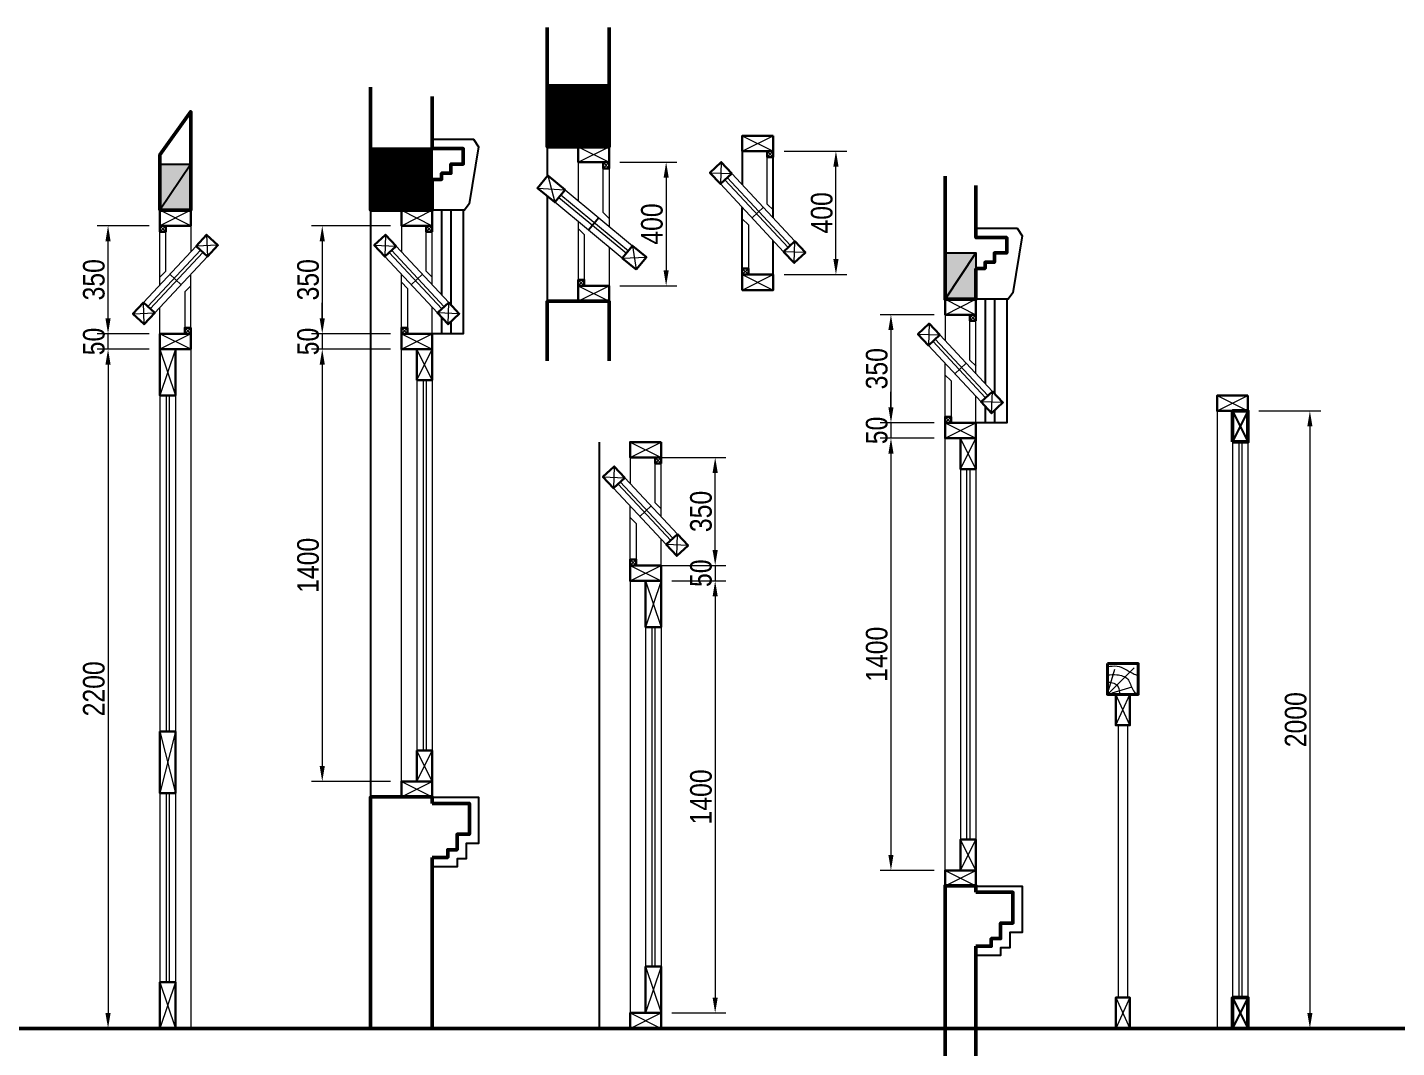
# Model space of a CAD drawing. Header units: millimetres. Extents: x -37049 to 129367, y 25385 to 90033.
# Drawn here: x 52920 to 57353, y 49109 to 52414 of the extents above; entities that cross this region are included whole.
import ezdxf

# ---------------------------------------------------------------- set-up
doc = ezdxf.new("R2010")
doc.units = ezdxf.units.MM
doc.header["$MEASUREMENT"] = 0
for name, color, linetype, lineweight in [('NCUA', 4, 'Continuous', 20), ('NCUAMANH', 32, 'Continuous', 9), ('NKT', 9, 'Continuous', 0), ('NMANH1', 45, 'Continuous', 9), ('NMANH3', 25, 'Continuous', 9), ('NTHAY1', 61, 'Continuous', 25), ('NTHAY2', 51, 'Continuous', 25), ('NTHAY3', 41, 'Continuous', 25), ('NTHAY4', 21, 'Continuous', 25), ('Ntuong1', 140, 'Continuous', 50), ('Ntuong2', 150, 'Continuous', 50)]:
    doc.layers.add(name, color=color, linetype=linetype, lineweight=lineweight)
doc.styles.add('AVO', font='vhelvcn.ttf')
doc.dimstyles.new('100 Snho', dxfattribs={"dimscale": 0, "dimtxt": 70, "dimasz": 50, "dimexe": 35, "dimexo": 35, "dimgap": 10, "dimtad": 1, "dimdec": 0, "dimzin": 0, "dimdsep": 46, "dimtxsty": 'AVO', "dimcen": -2, "dimdle": 50, "dimclrd": 256, "dimclre": 256, "dimclrt": 3, "dimadec": 0, "dimazin": 0, "dimtfac": 1, "dimtdec": 0, "dimtix": 1, "dimtmove": 2, "dimatfit": 1, "dimldrblk": 'ARCHTICK', "dimfxl": 0, "dimtolj": 1, "dimtzin": 0, "dimlwd": -1, "dimlwe": -1, "dimarcsym": 0})

# ---------------------------------------------------------------- blocks, each defined once
blk = doc.blocks.new('A$C03FF69CA')
at = {"layer": 'NTHAY2'}
for p, q in [((50, 100), (0, 0)), ((0, 100), (50, 0))]:
    blk.add_line(p, q, dxfattribs=at)
at = {"layer": 'Ntuong2'}
blk.add_lwpolyline([(0, 0), (50, 0), (50, 100), (0, 100)], close=True, dxfattribs=at)
blk = doc.blocks.new('A$C63A757C0')
at = {"layer": 'NCUA', "lineweight": 30}
blk.add_lwpolyline([(0, 0), (50, 0), (50, 100), (0, 100)], close=True, dxfattribs=at)
at = {"layer": 'NCUAMANH'}
for p, q in [((50, 100), (0, 0)), ((0, 100), (50, 0))]:
    blk.add_line(p, q, dxfattribs=at)
blk = doc.blocks.new('A$C589B08E5')
at = {"layer": 'NCUA', "lineweight": 30}
blk.add_lwpolyline([(0, 0), (50, 0), (50, 100), (0, 100)], close=True, dxfattribs=at)
at = {"layer": 'NCUAMANH'}
for p, q in [((50, 100), (0, 0)), ((0, 100), (50, 0))]:
    blk.add_line(p, q, dxfattribs=at)
blk = doc.blocks.new('A$C63573013')
at = {"layer": 'DEFPOINTS'}
blk.add_line((198.5, 167.5), (165.4, 127.4), dxfattribs=at)
at = {"layer": 'NCUA', "lineweight": 30}
for points in [[(89.2, 257.9), (56.1, 217.8), (0, 264.2), (33.1, 304.2)], [(319.5, 0), (352.6, 40), (307.8, 77.1), (274.7, 37)]]:
    blk.add_lwpolyline(points, close=True, dxfattribs=at)
at = {"layer": 'NCUA'}
blk.add_lwpolyline([(307.8, 77.1), (274.7, 37), (56.1, 217.8), (89.2, 257.9)], close=True, dxfattribs=at)
at = {"layer": 'NCUAMANH'}
for p, q in [((33.1, 304.2), (56.1, 217.8)), ((0, 264.2), (89.2, 257.9)), ((69.3, 233.8), (288, 53.1)), ((75.9, 241.8), (294.6, 61.1)), ((307.8, 77.1), (319.5, 0)), ((274.7, 37), (352.6, 40))]:
    blk.add_line(p, q, dxfattribs=at)
blk = doc.blocks.new('A$C2D3504FE')
at = {"layer": 'NTHAY2'}
blk.add_hatch(color=256, dxfattribs=at).paths.add_polyline_path([(100, 150), (0, 150), (0, 0), (100, 0)])
blk.add_line((0, 150), (100, 0), dxfattribs=at)
blk.add_lwpolyline([(0, 0), (100, 0), (100, 150), (0, 150)], close=True, dxfattribs=at)
blk = doc.blocks.new('A$C496861AB')
at = {"layer": 'NCUA'}
for p, q in [((204.7, 253.4), (34.1, 70.7)), ((241.3, 219.3), (70.7, 36.5))]:
    blk.add_line(p, q, dxfattribs=at)
at = {"layer": 'NCUA', "lineweight": 30}
for points in [[(204.7, 253.4), (241.3, 219.3), (275.4, 255.8), (238.8, 290)], [(34.1, 70.7), (70.7, 36.5), (36.5, 0), (0, 34.1)]]:
    blk.add_lwpolyline(points, close=True, dxfattribs=at)
at = {"layer": 'NCUAMANH'}
for p, q in [((238.8, 290), (241.3, 219.3)), ((219.3, 239.8), (48.7, 57)), ((226.7, 232.9), (56.1, 50.2)), ((275.4, 255.8), (204.7, 253.4)), ((36.5, 0), (34.1, 70.7)), ((0, 34.1), (70.7, 36.5))]:
    blk.add_line(p, q, dxfattribs=at)
at = {"layer": 'NKT', "ltscale": 200}
blk.add_line((119.4, 162), (156, 127.9), dxfattribs=at)
blk = doc.blocks.new('A$C6F1F74C3')
at = {"layer": 'NCUA'}
for p, q in [((141.3, 755.3), (550.8, 316.7)), ((68.2, 687.1), (477.7, 248.5))]:
    blk.add_line(p, q, dxfattribs=at)
at = {"layer": 'NCUA', "lineweight": 30}
for points in [[(410, 861), (371, 861), (371, 900), (410, 900)], [(141.3, 755.3), (68.2, 687.1), (0, 760.2), (73.1, 828.4)], [(550.8, 316.7), (477.7, 248.5), (545.9, 175.4), (619, 243.7)], [(249, 100), (210, 100), (210, 139), (249, 139)]]:
    blk.add_lwpolyline(points, close=True, dxfattribs=at)
at = {"layer": 'NCUAMANH'}
for p, q in [((410, 900), (371, 861)), ((371, 900), (410, 861)), ((73.1, 828.4), (68.2, 687.1)), ((0, 760.2), (141.3, 755.3)), ((97.5, 714.4), (506.9, 275.8)), ((112.1, 728), (521.5, 289.5)), ((545.9, 175.4), (550.8, 316.7)), ((619, 243.7), (477.7, 248.5)), ((210, 139), (249, 100)), ((249, 139), (210, 100))]:
    blk.add_line(p, q, dxfattribs=at)
at = {"layer": 'NKT', "ltscale": 200}
blk.add_line((346.1, 536), (273, 467.8), dxfattribs=at)
at = {"layer": 'NMANH1'}
for points in [[(411, 516.6), (371, 556.3), (371, 861)], [(209, 461.2), (249, 421.6), (249, 139)]]:
    blk.add_lwpolyline(points, dxfattribs=at)
at = {"layer": 'NTHAY2'}
for p, q in [((210, 902), (210, 681.8)), ((410, 467.5), (410, 902)), ((410, 99.8), (410, 321))]:
    blk.add_line(p, q, dxfattribs=at)
at = {"layer": 'NTHAY3', "ltscale": 0.75}
blk.add_line((210, 139), (210, 535.2), dxfattribs=at)
at = {"layer": 'NCUAMANH', "xscale": -2, "yscale": 2, "zscale": 2, "rotation": 90}
for p in [(410, 1000), (410, 100)]:
    blk.add_blockref('A$C589B08E5', p, dxfattribs=at)
blk = doc.blocks.new('*D662')
at = {"layer": 'DEFPOINTS', "color": 0}
for p in [(55334.8, 52012.7), (55537.8, 52012.7), (55334.8, 51612.7)]:
    blk.add_point(p, dxfattribs=at)
at = {"layer": 'NKT'}
for p, q in [((55369.8, 52012.7), (55572.8, 52012.7)), ((55537.8, 51662.7), (55537.8, 51962.7)), ((55369.8, 51612.7), (55572.8, 51612.7))]:
    blk.add_line(p, q, dxfattribs=at)
for points in [[(55529.5, 51962.7), (55546.2, 51962.7), (55537.8, 52012.7)], [(55529.5, 51662.7), (55546.2, 51662.7), (55537.8, 51612.7)]]:
    blk.add_solid(points, dxfattribs=at)
at = {"layer": 'NKT', "color": 3, "insert": (55492.1, 51812.7), "char_height": 70, "attachment_point": 5, "rotation": 90, "style": 'AVO'}
blk.add_mtext('\\A1;400', dxfattribs=at)
blk = doc.blocks.new('_ARCHTICK')
at = {"color": 0, "linetype": 'ByBlock', "const_width": 0.15}
blk.add_lwpolyline([(-0.5, -0.5), (0.5, 0.5)], dxfattribs=at)
blk = doc.blocks.new('*D663')
at = {"layer": 'DEFPOINTS', "color": 0}
for p in [(54921.5, 51020.4), (55146.8, 51020.4), (54938.9, 50670.4)]:
    blk.add_point(p, dxfattribs=at)
at = {"layer": 'NKT'}
for p, q in [((54956.5, 51020.4), (55181.8, 51020.4)), ((55146.8, 50720.4), (55146.8, 50970.4)), ((54973.9, 50670.4), (55181.8, 50670.4))]:
    blk.add_line(p, q, dxfattribs=at)
for points in [[(55138.4, 50970.4), (55155.1, 50970.4), (55146.8, 51020.4)], [(55138.4, 50720.4), (55155.1, 50720.4), (55146.8, 50670.4)]]:
    blk.add_solid(points, dxfattribs=at)
at = {"layer": 'NKT', "color": 3, "insert": (55101, 50845.4), "char_height": 70, "attachment_point": 5, "rotation": 90, "style": 'AVO'}
blk.add_mtext('\\A1;350', dxfattribs=at)
blk = doc.blocks.new('A$C00385A5E')
at = {"layer": 'NCUA', "lineweight": 30}
blk.add_lwpolyline([(0, 0), (500, 0), (500, 1100), (0, 1100)], close=True, dxfattribs=at)
at = {"layer": 'NCUAMANH'}
for p, q in [((0, 1100), (500, 0)), ((500, 1100), (0, 0))]:
    blk.add_line(p, q, dxfattribs=at)
blk = doc.blocks.new('*D775')
at = {"layer": 'DEFPOINTS', "color": 0}
for p in [(54803.2, 51976.5), (54803.2, 51576.5), (54988, 51576.5)]:
    blk.add_point(p, dxfattribs=at)
at = {"layer": 'NKT'}
for p, q in [((54838.2, 51976.5), (55023, 51976.5)), ((54988, 51926.5), (54988, 51626.5)), ((54838.2, 51576.5), (55023, 51576.5))]:
    blk.add_line(p, q, dxfattribs=at)
for points in [[(54979.7, 51926.5), (54996.3, 51926.5), (54988, 51976.5)], [(54979.7, 51626.5), (54996.3, 51626.5), (54988, 51576.5)]]:
    blk.add_solid(points, dxfattribs=at)
at = {"layer": 'NKT', "color": 3, "insert": (54942.2, 51776.5), "char_height": 70, "attachment_point": 5, "rotation": 90, "style": 'AVO'}
blk.add_mtext('\\A1;400', dxfattribs=at)
blk = doc.blocks.new('*D779')
at = {"layer": 'DEFPOINTS', "color": 0}
for p in [(53348.7, 51370.9), (53180.8, 49170.9), (53348.7, 49170.9)]:
    blk.add_point(p, dxfattribs=at)
at = {"layer": 'NKT'}
for p, q in [((53313.7, 51370.9), (53145.8, 51370.9)), ((53180.8, 51320.9), (53180.8, 49220.9)), ((53313.7, 49170.9), (53145.8, 49170.9))]:
    blk.add_line(p, q, dxfattribs=at)
for points in [[(53172.4, 51320.9), (53189.1, 51320.9), (53180.8, 51370.9)], [(53172.4, 49220.9), (53189.1, 49220.9), (53180.8, 49170.9)]]:
    blk.add_solid(points, dxfattribs=at)
at = {"layer": 'NKT', "color": 3, "insert": (53135, 50270.9), "char_height": 70, "attachment_point": 5, "rotation": 90, "style": 'AVO'}
blk.add_mtext('\\A1;2200', dxfattribs=at)
blk = doc.blocks.new('*D780')
at = {"layer": 'DEFPOINTS', "color": 0}
for p in [(53180.8, 51420.9), (53348.7, 51420.9), (53348.7, 51370.9)]:
    blk.add_point(p, dxfattribs=at)
at = {"layer": 'NKT'}
for p, q in [((53180.8, 51470.9), (53180.8, 51520.9)), ((53313.7, 51420.9), (53145.8, 51420.9)), ((53180.8, 51370.9), (53180.8, 51420.9)), ((53313.7, 51370.9), (53145.8, 51370.9)), ((53180.8, 51320.9), (53180.8, 51270.9))]:
    blk.add_line(p, q, dxfattribs=at)
for points in [[(53172.4, 51470.9), (53189.1, 51470.9), (53180.8, 51420.9)], [(53172.4, 51320.9), (53189.1, 51320.9), (53180.8, 51370.9)]]:
    blk.add_solid(points, dxfattribs=at)
at = {"layer": 'NKT', "color": 3, "insert": (53135, 51395.9), "char_height": 70, "attachment_point": 5, "rotation": 90, "style": 'AVO'}
blk.add_mtext('\\A1;50', dxfattribs=at)
blk = doc.blocks.new('*D781')
at = {"layer": 'DEFPOINTS', "color": 0}
for p in [(53180.8, 51770.9), (53348.7, 51770.9), (53348.7, 51420.9)]:
    blk.add_point(p, dxfattribs=at)
at = {"layer": 'NKT'}
for p, q in [((53313.7, 51770.9), (53145.8, 51770.9)), ((53180.8, 51470.9), (53180.8, 51720.9)), ((53313.7, 51420.9), (53145.8, 51420.9))]:
    blk.add_line(p, q, dxfattribs=at)
for points in [[(53172.4, 51720.9), (53189.1, 51720.9), (53180.8, 51770.9)], [(53172.4, 51470.9), (53189.1, 51470.9), (53180.8, 51420.9)]]:
    blk.add_solid(points, dxfattribs=at)
at = {"layer": 'NKT', "color": 3, "insert": (53135, 51595.9), "char_height": 70, "attachment_point": 5, "rotation": 90, "style": 'AVO'}
blk.add_mtext('\\A1;350', dxfattribs=at)
blk = doc.blocks.new('*D784')
at = {"layer": 'DEFPOINTS', "color": 0}
for p in [(54130.8, 51770.9), (53874.4, 51420.9), (54130.8, 51420.9)]:
    blk.add_point(p, dxfattribs=at)
at = {"layer": 'NKT'}
for p, q in [((54095.8, 51770.9), (53839.4, 51770.9)), ((53874.4, 51720.9), (53874.4, 51470.9)), ((54095.8, 51420.9), (53839.4, 51420.9))]:
    blk.add_line(p, q, dxfattribs=at)
for points in [[(53866.1, 51720.9), (53882.8, 51720.9), (53874.4, 51770.9)], [(53866.1, 51470.9), (53882.8, 51470.9), (53874.4, 51420.9)]]:
    blk.add_solid(points, dxfattribs=at)
at = {"layer": 'NKT', "color": 3, "insert": (53828.7, 51595.9), "char_height": 70, "attachment_point": 5, "rotation": 90, "style": 'AVO'}
blk.add_mtext('\\A1;350', dxfattribs=at)
blk = doc.blocks.new('*D785')
at = {"layer": 'DEFPOINTS', "color": 0}
for p in [(54130.8, 51420.9), (53874.4, 51370.9), (54130.8, 51370.9)]:
    blk.add_point(p, dxfattribs=at)
at = {"layer": 'NKT'}
for p, q in [((53874.4, 51470.9), (53874.4, 51520.9)), ((54095.8, 51420.9), (53839.4, 51420.9)), ((53874.4, 51420.9), (53874.4, 51370.9)), ((54095.8, 51370.9), (53839.4, 51370.9)), ((53874.4, 51320.9), (53874.4, 51270.9))]:
    blk.add_line(p, q, dxfattribs=at)
for points in [[(53866.1, 51470.9), (53882.8, 51470.9), (53874.4, 51420.9)], [(53866.1, 51320.9), (53882.8, 51320.9), (53874.4, 51370.9)]]:
    blk.add_solid(points, dxfattribs=at)
at = {"layer": 'NKT', "color": 3, "insert": (53828.7, 51395.9), "char_height": 70, "attachment_point": 5, "rotation": 90, "style": 'AVO'}
blk.add_mtext('\\A1;50', dxfattribs=at)
blk = doc.blocks.new('*D786')
at = {"layer": 'DEFPOINTS', "color": 0}
for p in [(54130.8, 51370.9), (53874.4, 49970.9), (54130.8, 49970.9)]:
    blk.add_point(p, dxfattribs=at)
at = {"layer": 'NKT'}
for p, q in [((54095.8, 51370.9), (53839.4, 51370.9)), ((53874.4, 51320.9), (53874.4, 50020.9)), ((54095.8, 49970.9), (53839.4, 49970.9))]:
    blk.add_line(p, q, dxfattribs=at)
for points in [[(53866.1, 51320.9), (53882.8, 51320.9), (53874.4, 51370.9)], [(53866.1, 50020.9), (53882.8, 50020.9), (53874.4, 49970.9)]]:
    blk.add_solid(points, dxfattribs=at)
at = {"layer": 'NKT', "color": 3, "insert": (53828.7, 50670.9), "char_height": 70, "attachment_point": 5, "rotation": 90, "style": 'AVO'}
blk.add_mtext('\\A1;1400', dxfattribs=at)
blk = doc.blocks.new('*D787')
at = {"layer": 'DEFPOINTS', "color": 0}
for p in [(54938.9, 50670.4), (54971.5, 50620.4), (55146.8, 50620.4)]:
    blk.add_point(p, dxfattribs=at)
at = {"layer": 'NKT'}
for p, q in [((55146.8, 50720.4), (55146.8, 50770.4)), ((54973.9, 50670.4), (55181.8, 50670.4)), ((55146.8, 50670.4), (55146.8, 50620.4)), ((55006.5, 50620.4), (55181.8, 50620.4)), ((55146.8, 50570.4), (55146.8, 50520.4))]:
    blk.add_line(p, q, dxfattribs=at)
for points in [[(55138.4, 50720.4), (55155.1, 50720.4), (55146.8, 50670.4)], [(55138.4, 50570.4), (55155.1, 50570.4), (55146.8, 50620.4)]]:
    blk.add_solid(points, dxfattribs=at)
at = {"layer": 'NKT', "color": 3, "insert": (55101, 50645.4), "char_height": 70, "attachment_point": 5, "rotation": 90, "style": 'AVO'}
blk.add_mtext('\\A1;50', dxfattribs=at)
blk = doc.blocks.new('*D788')
at = {"layer": 'DEFPOINTS', "color": 0}
for p in [(54971.5, 50620.4), (54971.5, 49220.9), (55146.8, 49220.9)]:
    blk.add_point(p, dxfattribs=at)
at = {"layer": 'NKT'}
for p, q in [((55006.5, 50620.4), (55181.8, 50620.4)), ((55146.8, 50570.4), (55146.8, 49270.9)), ((55006.5, 49220.9), (55181.8, 49220.9))]:
    blk.add_line(p, q, dxfattribs=at)
for points in [[(55138.4, 50570.4), (55155.1, 50570.4), (55146.8, 50620.4)], [(55138.4, 49270.9), (55155.1, 49270.9), (55146.8, 49220.9)]]:
    blk.add_solid(points, dxfattribs=at)
at = {"layer": 'NKT', "color": 3, "insert": (55101, 49920.7), "char_height": 70, "attachment_point": 5, "rotation": 90, "style": 'AVO'}
blk.add_mtext('\\A1;1400', dxfattribs=at)
blk = doc.blocks.new('*D789')
at = {"layer": 'DEFPOINTS', "color": 0}
for p in [(55891, 51482.8), (55716, 51132.8), (55891, 51132.8)]:
    blk.add_point(p, dxfattribs=at)
at = {"layer": 'NKT'}
for p, q in [((55856, 51482.8), (55681, 51482.8)), ((55716, 51432.8), (55716, 51182.8)), ((55856, 51132.8), (55681, 51132.8))]:
    blk.add_line(p, q, dxfattribs=at)
for points in [[(55707.6, 51432.8), (55724.3, 51432.8), (55716, 51482.8)], [(55707.6, 51182.8), (55724.3, 51182.8), (55716, 51132.8)]]:
    blk.add_solid(points, dxfattribs=at)
at = {"layer": 'NKT', "color": 3, "insert": (55670.2, 51307.8), "char_height": 70, "attachment_point": 5, "rotation": 90, "style": 'AVO'}
blk.add_mtext('\\A1;350', dxfattribs=at)
blk = doc.blocks.new('*D790')
at = {"layer": 'DEFPOINTS', "color": 0}
for p in [(55891, 51132.8), (55716, 51082.8), (55891, 51082.8)]:
    blk.add_point(p, dxfattribs=at)
at = {"layer": 'NKT'}
for p, q in [((55716, 51182.8), (55716, 51232.8)), ((55856, 51132.8), (55681, 51132.8)), ((55716, 51132.8), (55716, 51082.8)), ((55856, 51082.8), (55681, 51082.8)), ((55716, 51032.8), (55716, 50982.8))]:
    blk.add_line(p, q, dxfattribs=at)
for points in [[(55707.6, 51182.8), (55724.3, 51182.8), (55716, 51132.8)], [(55707.6, 51032.8), (55724.3, 51032.8), (55716, 51082.8)]]:
    blk.add_solid(points, dxfattribs=at)
at = {"layer": 'NKT', "color": 3, "insert": (55670.2, 51107.8), "char_height": 70, "attachment_point": 5, "rotation": 90, "style": 'AVO'}
blk.add_mtext('\\A1;50', dxfattribs=at)
blk = doc.blocks.new('*D791')
at = {"layer": 'DEFPOINTS', "color": 0}
for p in [(55891, 51082.8), (55716, 49682.8), (55891, 49682.8)]:
    blk.add_point(p, dxfattribs=at)
at = {"layer": 'NKT'}
for p, q in [((55856, 51082.8), (55681, 51082.8)), ((55716, 51032.8), (55716, 49732.8)), ((55856, 49682.8), (55681, 49682.8))]:
    blk.add_line(p, q, dxfattribs=at)
for points in [[(55707.6, 51032.8), (55724.3, 51032.8), (55716, 51082.8)], [(55707.6, 49732.8), (55724.3, 49732.8), (55716, 49682.8)]]:
    blk.add_solid(points, dxfattribs=at)
at = {"layer": 'NKT', "color": 3, "insert": (55670.2, 50382.8), "char_height": 70, "attachment_point": 5, "rotation": 90, "style": 'AVO'}
blk.add_mtext('\\A1;1400', dxfattribs=at)
blk = doc.blocks.new('*D792')
at = {"layer": 'DEFPOINTS', "color": 0}
for p in [(56872.1, 51170.9), (56872.1, 49170.9), (57072.5, 49170.9)]:
    blk.add_point(p, dxfattribs=at)
at = {"layer": 'NKT'}
for p, q in [((56907.1, 51170.9), (57107.5, 51170.9)), ((57072.5, 51120.9), (57072.5, 49220.9)), ((56907.1, 49170.9), (57107.5, 49170.9))]:
    blk.add_line(p, q, dxfattribs=at)
for points in [[(57064.2, 51120.9), (57080.8, 51120.9), (57072.5, 51170.9)], [(57064.2, 49220.9), (57080.8, 49220.9), (57072.5, 49170.9)]]:
    blk.add_solid(points, dxfattribs=at)
at = {"layer": 'NKT', "color": 3, "insert": (57026.8, 50170.9), "char_height": 70, "attachment_point": 5, "rotation": 90, "style": 'AVO'}
blk.add_mtext('\\A1;2000', dxfattribs=at)

msp = doc.modelspace()

# ---------------------------------------------------------------- linework, layer by layer
at = {"layer": 'NCUA'}
for p, q in [((54703.2, 51976.5), (54703.2, 51851.5)), ((54803.2, 51956.9), (54803.2, 51768.8)), ((53348.7, 51579.6), (53348.7, 51751.4)), ((53448.7, 51771.9), (53448.7, 51686.8)), ((54130.8, 51771.9), (54130.8, 51686.7)), ((54230.8, 51579.6), (54230.8, 51751.3)), ((54703.2, 51784.1), (54703.2, 51596)), ((54803.2, 51701.4), (54803.2, 51576.5)), ((53448.7, 51440.4), (53448.7, 51613.5)), ((54130.8, 49970.9), (54130.8, 51613.5)), ((53348.7, 51420.8), (53348.7, 51506.4)), ((54230.8, 51420.7), (54230.8, 51506.3)), ((55891, 51483.8), (55891, 51398.7)), ((55991, 51291.6), (55991, 51463.3)), ((53448.7, 51370.9), (53448.7, 49170.9)), ((55891, 51152.3), (55891, 51325.4)), ((54180.8, 51270.9), (54180.8, 50070.9)), ((54230.8, 51270.9), (54230.8, 50070.9)), ((53348.7, 51220.9), (53348.7, 49320.9)), ((53398.7, 51220.9), (53398.7, 49170.9)), ((55991, 51132.7), (55991, 51218.3)), ((56772.1, 51170.9), (56772.1, 49170.9)), ((55891, 49682.8), (55891, 51082.8)), ((56822.1, 51070.9), (56822.1, 49270.9)), ((56872.1, 51070.9), (56872.1, 49270.9)), ((54871.5, 51021.4), (54871.5, 50936.3)), ((54971.5, 50829.2), (54971.5, 51021.4)), ((55941, 50982.8), (55941, 49782.8)), ((55991, 50982.8), (55991, 49782.8)), ((54871.5, 50690), (54871.5, 50863.1)), ((54971.5, 50670.3), (54971.5, 50755.9)), ((54871.5, 50620.4), (54871.5, 49220.9)), ((54921.5, 50470.4), (54921.5, 49370.9)), ((54971.5, 50470.4), (54971.5, 49370.9)), ((56451.8, 50152.7), (56451.8, 49270.9)), ((56481.8, 50152.7), (56481.8, 49270.9))]:
    msp.add_line(p, q, dxfattribs=at)
at = {"layer": 'NCUA', "lineweight": 30}
for points in [[(54803.2, 51956.9), (54783.7, 51956.9), (54783.7, 51976.5), (54803.2, 51976.5)], [(54803.2, 51956.9), (54783.7, 51956.9), (54783.7, 51976.5), (54803.2, 51976.5)], [(53348.7, 51751.4), (53368.2, 51751.4), (53368.2, 51770.9), (53348.7, 51770.9)], [(54230.8, 51751.3), (54211.3, 51751.3), (54211.3, 51770.9), (54230.8, 51770.9)], [(54722.7, 51576.5), (54703.2, 51576.5), (54703.2, 51596), (54722.7, 51596)], [(55991, 51463.3), (55971.5, 51463.3), (55971.5, 51482.8), (55991, 51482.8)], [(53429.2, 51420.9), (53448.7, 51420.9), (53448.7, 51440.4), (53429.2, 51440.4)], [(54150.3, 51420.9), (54130.8, 51420.9), (54130.8, 51440.4), (54150.3, 51440.4)], [(53398.7, 51220.9), (53348.7, 51220.9), (53348.7, 51370.9), (53398.7, 51370.9)], [(55910.5, 51132.8), (55891, 51132.8), (55891, 51152.3), (55910.5, 51152.3)], [(54971.5, 51000.9), (54952, 51000.9), (54952, 51020.4), (54971.5, 51020.4)], [(54891, 50670.4), (54871.5, 50670.4), (54871.5, 50690), (54891, 50690)], [(54971.5, 50470.4), (54921.5, 50470.4), (54921.5, 50620.4), (54971.5, 50620.4)], [(53398.7, 49932.6), (53348.7, 49932.6), (53348.7, 50132.6), (53398.7, 50132.6)], [(54971.5, 49220.9), (54921.5, 49220.9), (54921.5, 49370.9), (54971.5, 49370.9)], [(53398.7, 49170.9), (53348.7, 49170.9), (53348.7, 49320.9), (53398.7, 49320.9)]]:
    msp.add_lwpolyline(points, close=True, dxfattribs=at)
at = {"layer": 'NCUAMANH'}
for p, q in [((54803.2, 51976.5), (54783.7, 51956.9)), ((54783.7, 51976.5), (54803.2, 51956.9)), ((54803.2, 51976.5), (54783.7, 51956.9)), ((54783.7, 51976.5), (54803.2, 51956.9)), ((53348.7, 51770.9), (53368.2, 51751.4)), ((53368.2, 51770.9), (53348.7, 51751.4)), ((54230.8, 51770.9), (54211.3, 51751.3)), ((54211.3, 51770.9), (54230.8, 51751.3)), ((54703.2, 51596), (54722.7, 51576.5)), ((54722.7, 51596), (54703.2, 51576.5)), ((55991, 51482.8), (55971.5, 51463.3)), ((55971.5, 51482.8), (55991, 51463.3)), ((53448.7, 51440.4), (53429.2, 51420.9)), ((53429.2, 51440.4), (53448.7, 51420.9)), ((54130.8, 51440.4), (54150.3, 51420.9)), ((54150.3, 51440.4), (54130.8, 51420.9)), ((53348.7, 51370.9), (53398.7, 51220.9)), ((53398.7, 51370.9), (53348.7, 51220.9)), ((54200.8, 51270.9), (54200.8, 50070.9)), ((54210.8, 51270.9), (54210.8, 50070.9)), ((53368.7, 51220.9), (53368.7, 50132.6)), ((53378.7, 51220.9), (53378.7, 50132.6)), ((55891, 51152.3), (55910.5, 51132.8)), ((55910.5, 51152.3), (55891, 51132.8)), ((56842.1, 51070.9), (56842.1, 49270.9)), ((56852.1, 51070.9), (56852.1, 49270.9)), ((54971.5, 51020.4), (54952, 51000.9)), ((54952, 51020.4), (54971.5, 51000.9)), ((55961, 50982.8), (55961, 49782.8)), ((55971, 50982.8), (55971, 49782.8)), ((54871.5, 50690), (54891, 50670.4)), ((54891, 50690), (54871.5, 50670.4)), ((54921.5, 50620.4), (54971.5, 50470.4)), ((54971.5, 50620.4), (54921.5, 50470.4)), ((54941.5, 50470.4), (54941.5, 49370.9)), ((54951.5, 50470.4), (54951.5, 49370.9)), ((53348.7, 50132.6), (53398.7, 49932.6)), ((53398.7, 50132.6), (53348.7, 49932.6)), ((53368.7, 49932.6), (53368.7, 49320.9)), ((53378.7, 49932.6), (53378.7, 49320.9)), ((54921.5, 49370.9), (54971.5, 49220.9)), ((54971.5, 49370.9), (54921.5, 49220.9)), ((53348.7, 49320.9), (53398.7, 49170.9)), ((53398.7, 49320.9), (53348.7, 49170.9))]:
    msp.add_line(p, q, dxfattribs=at)
at = {"layer": 'NMANH1'}
for points in [[(54803.2, 51794.1), (54783.7, 51813.4), (54783.7, 51956.9)], [(53348.2, 51604.2), (53368.2, 51624), (53368.2, 51751.4)], [(54230.8, 51604.2), (54211.3, 51624), (54211.3, 51751.3)], [(54703.2, 51762.2), (54722.7, 51742.8), (54722.7, 51596)], [(53449.2, 51576.5), (53429.2, 51556.7), (53429.2, 51440.4)], [(54130.8, 51587.8), (54150.3, 51568), (54150.3, 51440.4)], [(55991.5, 51316.1), (55971.5, 51336), (55971.5, 51463.3)], [(55890.5, 51288.4), (55910.5, 51268.6), (55910.5, 51152.3)], [(54972, 50853.8), (54952, 50873.6), (54952, 51000.9)], [(54871, 50826.1), (54891, 50806.2), (54891, 50690)]]:
    msp.add_lwpolyline(points, dxfattribs=at)
at = {"layer": 'NMANH3'}
for p, q in [((56416.8, 50252.7), (56503.3, 50338.4)), ((56421.1, 50268.3), (56440.6, 50334.1)), ((56432.1, 50258.1), (56497.2, 50277.6))]:
    msp.add_line(p, q, dxfattribs=at)
for points in [[(56416.8, 50342.7), (56448.3, 50344.5), (56499.8, 50320.6), (56516.8, 50313.9)], [(56416.8, 50315.9), (56447.7, 50316.5), (56482.8, 50302.4), (56499, 50269.1), (56512, 50252.7)], [(56419.8, 50292.5), (56437.3, 50289.3), (56451.6, 50277.6), (56455.5, 50252.7)]]:
    msp.add_spline(points, degree=3, dxfattribs=at)
at = {"layer": 'NTHAY1', "ltscale": 0.75}
msp.add_line((54771.2, 51070.4), (54771.2, 49170.9), dxfattribs=at)
at = {"layer": 'NTHAY2'}
for p, q in [((54603.2, 52026.5), (54603.2, 51931.8)), ((54603.2, 51866.8), (54603.2, 51526.5)), ((54030.8, 51820.9), (54030.8, 49920.9))]:
    msp.add_line(p, q, dxfattribs=at)
for points in [[(54230.8, 49919.8), (54380.8, 49919.8), (54380.8, 49769.8), (54340.8, 49769.8), (54340.8, 49719.8), (54310.8, 49719.8), (54310.8, 49694.8), (54230.8, 49694.8)], [(55991, 49631.8), (56141, 49631.8), (56141, 49481.8), (56101, 49481.8), (56101, 49431.8), (56071, 49431.8), (56071, 49406.8), (55991, 49406.8)]]:
    msp.add_lwpolyline(points, dxfattribs=at)
at = {"layer": 'NTHAY3'}
for p, q in [((54260.8, 51820.9), (54260.8, 51547.5)), ((54290.8, 51820.9), (54290.8, 51515.3)), ((56021, 51532.8), (56021, 51259.5)), ((56051, 51532.8), (56051, 51227.3)), ((54260.8, 51474.2), (54260.8, 51420.7)), ((54290.8, 51460.3), (54290.8, 51420.7)), ((56021, 51186.2), (56021, 51132.7)), ((56051, 51172.3), (56051, 51132.7))]:
    msp.add_line(p, q, dxfattribs=at)
at = {"layer": 'NTHAY3', "ltscale": 0.75, "const_width": 200}
for points in [[(54703.2, 52226.5), (54703.2, 52026.5)], [(54130.8, 52020.9), (54130.8, 51820.9)]]:
    msp.add_lwpolyline(points, dxfattribs=at)
at = {"layer": 'NTHAY3', "ltscale": 0.75}
for points in [[(54603.2, 52026.5), (54803.2, 52026.5), (54803.2, 52226.5), (54603.2, 52226.5)], [(54030.8, 51820.9), (54230.8, 51820.9), (54230.8, 52020.9), (54030.8, 52020.9)]]:
    msp.add_lwpolyline(points, close=True, dxfattribs=at)
for points in [[(54330.8, 51820.9), (54330.8, 51420.7), (54230.8, 51420.7)], [(56091, 51532.8), (56091, 51132.7), (55991, 51132.7)]]:
    msp.add_lwpolyline(points, dxfattribs=at)
at = {"layer": 'NTHAY3', "lineweight": 40}
msp.add_lwpolyline([(56416.8, 50352.7), (56516.8, 50352.7), (56516.8, 50252.7), (56416.8, 50252.7)], close=True, dxfattribs=at)
at = {"layer": 'NTHAY4'}
for points in [[(54230.8, 52051.3), (54364.2, 52051.3), (54380.5, 52026.2), (54350.5, 51841.8), (54334.9, 51820.9), (54230.8, 51820.9)], [(55991, 51763.3), (56124.5, 51763.3), (56140.7, 51738.2), (56110.7, 51553.8), (56095.2, 51532.8), (55991, 51532.8)]]:
    msp.add_lwpolyline(points, dxfattribs=at)
at = {"layer": 'Ntuong1', "ltscale": 0.75}
msp.add_line((50813.4, 49170.9), (58489.4, 49170.9), dxfattribs=at)
for points in [[(54803.2, 52413.5), (54803.2, 52026.5), (54603.2, 52026.5), (54603.2, 52413.5)], [(54230.8, 51920.9), (54230.8, 51820.9), (54030.8, 51820.9), (54030.8, 52219.3)], [(54230.8, 52189.7), (54230.8, 52020.9), (54330.8, 52020.9), (54330.8, 51970.9), (54290.8, 51970.9), (54290.8, 51940.9), (54260.8, 51940.9), (54260.8, 51920.9), (54230.8, 51920.9)], [(55991, 51632.8), (55991, 51532.8), (55891, 51532.8), (55891, 51931.3)], [(55991, 51901.7), (55991, 51732.8), (56091, 51732.8), (56091, 51682.8), (56051, 51682.8), (56051, 51652.8), (56021, 51652.8), (56021, 51632.8), (55991, 51632.8)], [(54803.2, 51333), (54803.2, 51526.5), (54603.2, 51526.5), (54603.2, 51332.9)], [(54230.8, 49724.8), (54230.8, 49170.9), (54030.8, 49170.9), (54030.8, 49920.9), (54230.8, 49920.9), (54230.8, 49899.8)], [(54230.8, 49899.8), (54350.8, 49899.8), (54350.8, 49799.8), (54340.8, 49799.8), (54340.8, 49799.8), (54310.8, 49799.8), (54310.8, 49749.8), (54280.8, 49749.8), (54280.8, 49724.8), (54230.8, 49724.8)], [(55991, 49436.8), (55991, 48882.8), (55891, 48882.9), (55891, 49632.8), (55991, 49632.8), (55991, 49611.8)], [(55991, 49611.8), (56111, 49611.8), (56111, 49511.8), (56101, 49511.8), (56101, 49511.8), (56071, 49511.8), (56071, 49461.8), (56041, 49461.8), (56041, 49436.8), (55991, 49436.8)]]:
    msp.add_lwpolyline(points, dxfattribs=at)
msp.add_lwpolyline([(53348.7, 51820.9), (53448.7, 51820.9), (53448.7, 52141), (53348.7, 52000.9)], close=True, dxfattribs=at)

# ---------------------------------------------------------------- block references
at = {"layer": 'NCUA', "xscale": 0.5, "yscale": 0.5, "zscale": 0.5, "rotation": 359.9999999999985}
msp.add_blockref('A$C6F1F74C3', (55129.7, 51562.7), dxfattribs=at)
at = {"layer": 'NCUA', "rotation": 180}
for p in [(54230.8, 51370.9), (55991, 51082.8), (54230.8, 50070.9), (55991, 49782.8)]:
    msp.add_blockref('A$C63A757C0', p, dxfattribs=at)
at = {"layer": 'NCUAMANH', "xscale": -1, "rotation": 90}
for p in [(54803.2, 52026.5), (54230.8, 51820.9), (54803.2, 51576.5), (55991, 51532.8), (54230.8, 51420.9), (56872.1, 51220.9), (55991, 51132.8), (54971.5, 51070.4), (54971.5, 50670.4), (54971.5, 49220.9)]:
    msp.add_blockref('A$C589B08E5', p, dxfattribs=at)
at = {"layer": 'NCUAMANH'}
for p, rotation in [((53348.7, 51820.9), 270), ((53348.7, 51420.9), 270), ((54230.8, 49920.9), 89.99999999999613), ((55991, 49632.8), 89.99999999999613)]:
    msp.add_blockref('A$C589B08E5', p, dxfattribs=dict(at, rotation=rotation))
at = {"layer": 'NTHAY1', "ltscale": 0.75}
msp.add_blockref('A$C63573013', (54571.3, 51629), dxfattribs=at)
at = {"layer": 'NTHAY1', "ltscale": 100, "rotation": 359.9999999999985}
msp.add_blockref('A$C496861AB', (53261.2, 51451.9), dxfattribs=at)
at = {"layer": 'NTHAY1', "ltscale": 100, "xscale": -1}
for p in [(54318.2, 51451.8), (56078.5, 51163.8), (55058.9, 50701.4)]:
    msp.add_blockref('A$C496861AB', p, dxfattribs=at)
at = {"layer": 'NTHAY1', "yscale": 0.09090909091173671, "zscale": 0.09090909090912949}
for p, xscale, rotation in [((56444.1, 50252.7), -0.09090909088263288, 180), ((56444.1, 49170.9), 0.09090909088263288, 359.9999999999972)]:
    msp.add_blockref('A$C00385A5E', p, dxfattribs=dict(at, xscale=xscale, rotation=rotation))
at = {"layer": 'NTHAY2', "xscale": -1}
for p in [(53448.7, 51820.9), (55991, 51532.8)]:
    msp.add_blockref('A$C2D3504FE', p, dxfattribs=at)
at = {"layer": 'NTHAY2'}
for p in [(56822.1, 51070.9), (56822.1, 49170.9)]:
    msp.add_blockref('A$C03FF69CA', p, dxfattribs=at)

# ---------------------------------------------------------------- dimensions: what is measured, and where the dimension line sits
at = {"layer": 'NKT', "ltscale": 100}
for base, p1, p2, picture, middle in [((55537.8, 52012.7), (55334.8, 51612.7), (55334.8, 52012.7), '*D662', (55492.1, 51812.7)), ((54988, 51576.5), (54803.2, 51976.5), (54803.2, 51576.5), '*D775', (54942.2, 51776.5)), ((53180.8, 51770.9), (53348.7, 51420.9), (53348.7, 51770.9), '*D781', (53135, 51595.9)), ((53874.4, 51420.9), (54130.8, 51770.9), (54130.8, 51420.9), '*D784', (53828.7, 51595.9)), ((53180.8, 51420.9), (53348.7, 51370.9), (53348.7, 51420.9), '*D780', (53135, 51395.9)), ((53874.4, 51370.9), (54130.8, 51420.9), (54130.8, 51370.9), '*D785', (53828.7, 51395.9)), ((55716, 51132.8), (55891, 51482.8), (55891, 51132.8), '*D789', (55670.2, 51307.8)), ((53180.8, 49170.9), (53348.7, 51370.9), (53348.7, 49170.9), '*D779', (53135, 50270.9)), ((53874.4, 49970.9), (54130.8, 51370.9), (54130.8, 49970.9), '*D786', (53828.7, 50670.9)), ((55716, 51082.8), (55891, 51132.8), (55891, 51082.8), '*D790', (55670.2, 51107.8)), ((57072.5, 49170.9), (56872.1, 51170.9), (56872.1, 49170.9), '*D792', (57026.8, 50170.9)), ((55716, 49682.8), (55891, 51082.8), (55891, 49682.8), '*D791', (55670.2, 50382.8)), ((55146.8, 51020.4), (54938.9, 50670.4), (54921.5, 51020.4), '*D663', (55101, 50845.4)), ((55146.8, 50620.4), (54938.9, 50670.4), (54971.5, 50620.4), '*D787', (55101, 50645.4)), ((55146.7552, 49220.8792), (54971.4749, 50620.4469), (54971.4752, 49220.8792), '*D788', (55101.0085, 49920.6631))]:
    dim = msp.add_linear_dim(base=base, p1=p1, p2=p2, angle=90, dimstyle='100 Snho', override={"dimscale": 1}, dxfattribs=at)
    dim.commit()
    dim.dimension.update_dxf_attribs({"geometry": picture, "text_midpoint": middle})

doc.saveas('drawing.dxf')
